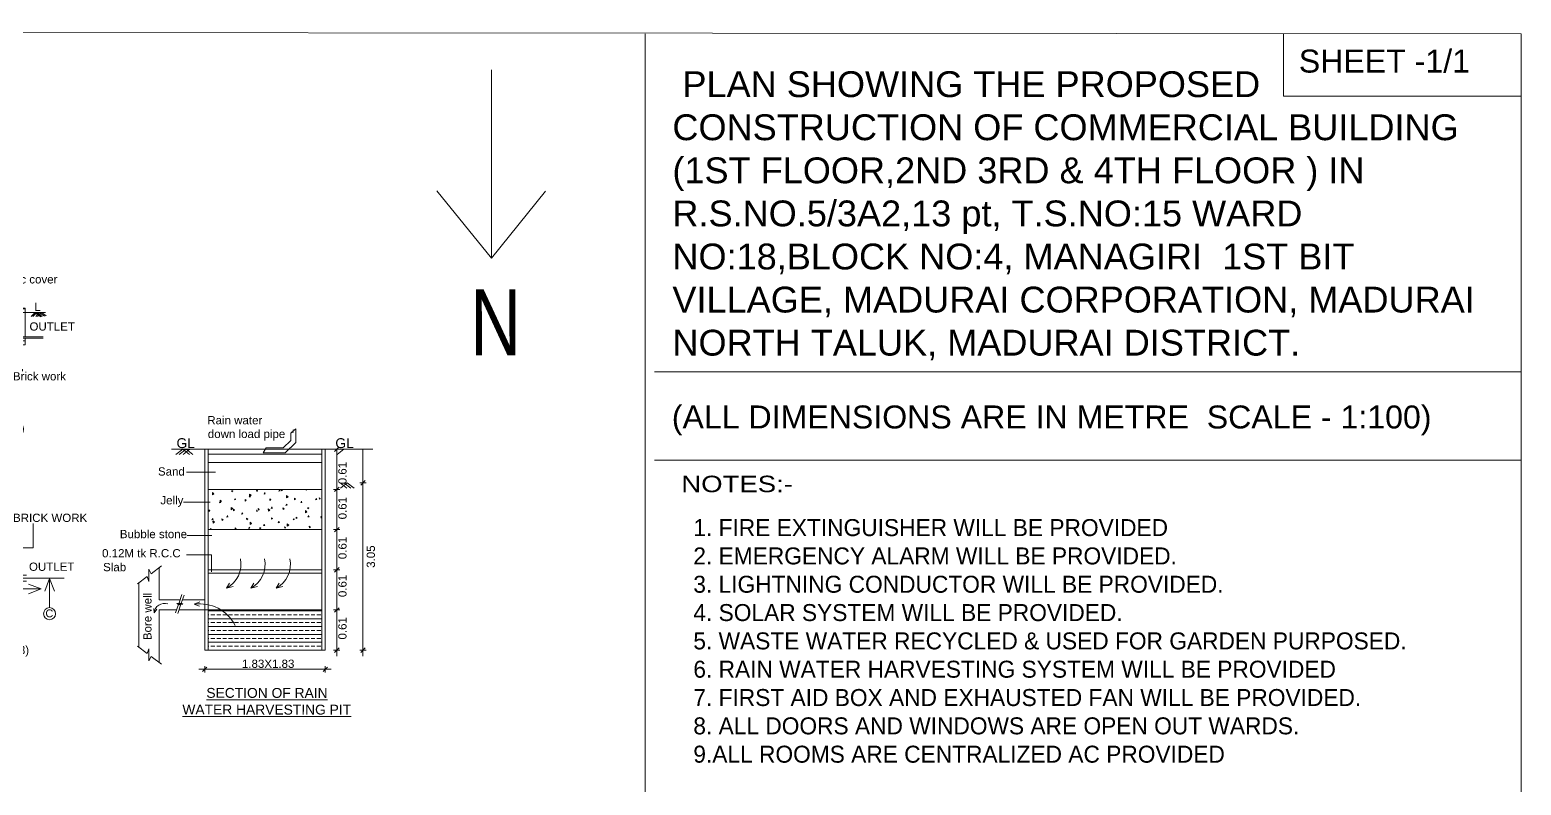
# Model space of a CAD drawing. Header units: metres. Extents: x -1560390 to -1560195, y 43232 to 43346.
# Drawn here: x -1560240.74 to -1560195.47, y 43323.12 to 43346.05 of the extents above; entities that cross this region are included whole.
import ezdxf

# ---------------------------------------------------------------- set-up
doc = ezdxf.new("R2010")
doc.units = ezdxf.units.M
doc.header["$LTSCALE"] = 750
doc.header["$MEASUREMENT"] = 0
doc.linetypes.add('HIDDEN', pattern=[0.375, 0.25, -0.125])
doc.layers.get('0').update_dxf_attribs({"lineweight": 5})
doc.layers.add('NORTH_DIRECTION', color=7, linetype='Continuous', lineweight=0)
doc.styles.add('BOLD', font='GOTHIC.TTF', dxfattribs={"height": 8.5})
doc.styles.get("Standard").update_dxf_attribs({"font": 'arial.ttf'})
doc.styles.add('thin2', font='arial.ttf', dxfattribs={"height": 0.3})
doc.styles.add('USA TEXT', font='GOTHIC.TTF', dxfattribs={"width": 0.8})

# ---------------------------------------------------------------- blocks, each defined once
blk = doc.blocks.new('_ArchTick')
at = {"color": 0, "linetype": 'ByBlock', "const_width": 0.15}
blk.add_lwpolyline([(-0.5, -0.5), (0.5, 0.5)], dxfattribs=at)
blk = doc.blocks.new('ST')
for p, q in [((2944.049, -2949.321), (2944.104, -2949.372)), ((2944.104, -2950.334), (2944.104, -2949.372)), ((2944.249, -2949.321), (2944.195, -2949.372)), ((2944.195, -2950.334), (2944.195, -2949.372)), ((2944.939, -2949.721, -0.047), (2944.939, -2949.321, -0.047)), ((2948.969, -2950.406, -0.047), (2948.969, -2949.513, -0.047)), ((2948.969, -2949.513, -0.047), (2949.365, -2949.513, -0.047)), ((2944.152, -2949.721, -0.047), (2944.939, -2949.721, -0.047)), ((2946.064, -2950.384, -0.047), (2946.064, -2949.735, -0.047)), ((2946.064, -2949.735, -0.047), (2946.459, -2949.735, -0.047)), ((2941.222, -2950.462), (2950.762, -2950.462)), ((2941.388, -2950.462), (2941.267, -2950.587)), ((2941.442, -2950.462), (2941.319, -2950.585)), ((2941.388, -2950.462), (2941.561, -2950.593)), ((2941.514, -2950.462), (2941.392, -2950.583)), ((2941.442, -2950.462), (2941.605, -2950.587)), ((2941.583, -2950.462), (2941.462, -2950.589)), ((2941.514, -2950.462), (2941.668, -2950.579)), ((2941.583, -2950.462), (2941.726, -2950.57)), ((2941.912, -2950.339), (2945.728, -2950.339)), ((2941.912, -2951.2), (2941.912, -2950.339)), ((2942.281, -2951.2), (2942.281, -2950.462)), ((2942.897, -2951.2), (2942.897, -2950.462)), ((2942.897, -2950.652), (2943.086, -2950.462)), ((2942.897, -2950.806), (2943.241, -2950.462)), ((2943.266, -2951.2), (2943.266, -2950.462)), ((2944.679, -2953.573), (2944.679, -2950.303)), ((2945.728, -2950.462), (2945.728, -2950.347)), ((2945.81, -2950.265), (2946.684, -2950.265)), ((2946.766, -2950.339), (2950.142, -2950.339)), ((2946.766, -2950.347), (2946.766, -2950.462)), ((2948.788, -2951.2), (2948.788, -2950.462)), ((2948.788, -2950.465), (2948.792, -2950.462)), ((2948.788, -2950.62), (2948.946, -2950.462)), ((2949.157, -2951.2), (2949.157, -2950.462)), ((2949.772, -2951.2), (2949.772, -2950.462)), ((2950.142, -2951.2), (2950.142, -2950.339)), ((2950.446, -2950.462), (2950.325, -2950.583)), ((2950.501, -2950.462), (2950.38, -2950.587)), ((2950.446, -2950.462), (2950.619, -2950.593)), ((2950.573, -2950.462), (2950.465, -2950.587)), ((2950.501, -2950.462), (2950.663, -2950.587)), ((2950.641, -2950.462), (2950.521, -2950.589)), ((2950.573, -2950.462), (2950.727, -2950.579)), ((2950.641, -2950.462), (2950.784, -2950.57)), ((2942.897, -2951.116), (2943.266, -2950.747)), ((2942.967, -2951.2), (2943.266, -2950.901)), ((2948.311, -2950.983), (2948.311, -2951.478)), ((2948.352, -2950.983), (2948.352, -2951.2)), ((2948.788, -2950.929), (2949.157, -2950.56)), ((2948.788, -2951.084), (2949.157, -2950.715)), ((2941.347, -2951.2), (2943.679, -2951.2)), ((2941.347, -2951.241), (2943.638, -2951.241)), ((2941.912, -2951.446), (2941.912, -2951.241)), ((2941.912, -2951.323), (2942.69, -2951.323)), ((2941.912, -2951.446), (2942.69, -2951.446)), ((2942.281, -2951.323), (2942.281, -2951.241)), ((2942.321, -2951.446), (2942.69, -2951.446)), ((2942.69, -2953.414), (2942.69, -2951.241)), ((2942.69, -2951.322), (2942.771, -2951.241)), ((2942.69, -2951.786), (2943.235, -2951.241)), ((2942.69, -2951.477), (2942.926, -2951.241)), ((2942.69, -2951.94), (2943.266, -2951.365)), ((2943.266, -2953.414), (2943.266, -2951.241)), ((2943.638, -2951.2), (2943.638, -2951.2)), ((2943.638, -2951.241), (2943.638, -2951.478)), ((2943.679, -2951.2), (2943.679, -2951.478)), ((2948.352, -2951.2), (2950.69, -2951.2)), ((2948.352, -2951.241), (2948.352, -2951.478)), ((2948.352, -2951.241), (2950.69, -2951.241)), ((2948.788, -2953.414), (2948.788, -2951.241)), ((2948.788, -2951.393), (2948.94, -2951.241)), ((2948.788, -2951.548), (2949.095, -2951.241)), ((2948.788, -2951.857), (2949.39, -2951.256)), ((2948.788, -2952.012), (2949.39, -2951.41)), ((2948.981, -2951.2), (2949.157, -2951.024)), ((2949.136, -2951.2), (2949.157, -2951.179)), ((2949.39, -2953.414), (2949.39, -2951.241)), ((2949.39, -2951.323), (2950.142, -2951.323)), ((2949.39, -2951.446), (2950.142, -2951.446)), ((2949.39, -2951.446), (2949.855, -2951.446)), ((2949.772, -2951.323), (2949.772, -2951.241)), ((2950.142, -2951.446), (2950.142, -2951.241)), ((2942.69, -2952.25), (2943.266, -2951.675)), ((2942.69, -2952.404), (2943.266, -2951.829)), ((2945.004, -2953.414), (2945.004, -2951.764)), ((2945.216, -2953.414), (2945.216, -2951.772)), ((2948.788, -2952.321), (2949.39, -2951.72)), ((2948.788, -2952.476), (2949.39, -2951.874)), ((2942.69, -2952.714), (2943.266, -2952.139)), ((2942.69, -2952.868), (2943.266, -2952.293)), ((2945.132, -2952.255, -0.047), (2946.164, -2952.255, -0.047)), ((2946.164, -2952.255, -0.047), (2946.164, -2952.573, -0.047)), ((2948.788, -2952.785), (2949.39, -2952.184)), ((2948.788, -2952.94), (2949.39, -2952.338)), ((2949.247, -2952.133, -0.047), (2950.065, -2952.133, -0.047)), ((2950.065, -2952.133, -0.047), (2950.065, -2952.249, -0.047)), ((2942.69, -2953.178), (2943.266, -2952.603)), ((2942.69, -2953.332), (2943.266, -2952.757)), ((2948.788, -2953.249), (2949.39, -2952.648)), ((2948.788, -2953.404), (2949.39, -2952.802)), ((2942.918, -2953.414), (2943.266, -2953.066)), ((2943.072, -2953.414), (2943.266, -2953.221)), ((2949.087, -2953.414), (2949.39, -2953.112)), ((2949.241, -2953.414), (2949.39, -2953.266)), ((2942.321, -2953.414), (2949.855, -2953.414)), ((2942.321, -2953.538), (2942.321, -2953.414)), ((2942.321, -2953.538), (2949.855, -2953.538)), ((2949.855, -2953.538), (2949.855, -2953.414)), ((2942.531, -2954.115), (2942.531, -2954.28)), ((2942.897, -2954.115), (2942.897, -2954.28)), ((2943.266, -2954.115), (2943.266, -2954.28)), ((2948.788, -2954.115), (2948.788, -2954.28)), ((2949.157, -2954.115), (2949.157, -2954.28)), ((2949.526, -2954.115), (2949.526, -2954.28)), ((2942.422, -2954.197), (2949.578, -2954.197)), ((2945.371, -2956.283, -0.047), (2944.759, -2956.283, -0.047)), ((2945.371, -2957.326, -0.047), (2945.371, -2956.283, -0.047)), ((2947.752, -2956.336, -0.047), (2946.959, -2956.336, -0.047)), ((2947.752, -2957.327, -0.047), (2947.752, -2956.336, -0.047)), ((2942.907, -2956.709), (2949.607, -2956.709)), ((2942.907, -2956.709), (2942.907, -2958.437)), ((2949.607, -2956.709), (2949.607, -2958.437)), ((2950.386, -2957.61, -0.047), (2950.386, -2956.866, -0.047)), ((2943.483, -2957.274), (2949.005, -2957.274)), ((2943.483, -2957.274), (2943.483, -2958.437)), ((2945.313, -2957.274), (2945.313, -2959.776)), ((2945.524, -2957.274), (2945.524, -2959.776)), ((2946.835, -2957.408), (2946.835, -2957.089)), ((2947.124, -2957.089), (2947.124, -2957.408)), ((2947.604, -2957.408), (2947.604, -2957.089)), ((2947.893, -2957.089), (2947.893, -2957.408)), ((2949.005, -2957.274), (2949.005, -2958.437)), ((2947.124, -2957.408), (2946.835, -2957.408)), ((2947.893, -2957.408), (2947.604, -2957.408)), ((2949.325, -2957.61, -0.047), (2950.386, -2957.61, -0.047)), ((2943.947, -2958.19), (2944.024, -2958.19)), ((2943.947, -2958.437), (2943.947, -2958.19)), ((2944.024, -2958.613), (2944.024, -2958.19)), ((2948.567, -2958.19), (2948.49, -2958.19)), ((2948.49, -2958.613), (2948.49, -2958.19)), ((2948.567, -2958.437), (2948.567, -2958.19)), ((2941.65, -2958.815), (2941.267, -2958.667)), ((2941.904, -2958.545), (2941.755, -2958.928)), ((2941.904, -2958.545), (2942.052, -2958.928)), ((2941.904, -2958.545), (2941.904, -2959.427)), ((2942.333, -2958.437), (2943.947, -2958.437)), ((2942.333, -2958.623), (2943.947, -2958.623)), ((2942.907, -2958.623), (2942.907, -2960.341)), ((2943.483, -2958.623), (2943.483, -2959.776)), ((2943.947, -2958.436), (2943.947, -2958.437)), ((2943.947, -2958.623), (2943.947, -2958.86)), ((2944.024, -2958.436), (2944.024, -2958.86)), ((2948.49, -2958.436), (2948.49, -2958.86)), ((2948.567, -2958.436), (2948.567, -2958.437)), ((2950.181, -2958.437), (2948.567, -2958.437)), ((2950.181, -2958.623), (2948.567, -2958.623)), ((2948.567, -2958.623), (2948.567, -2958.86)), ((2949.005, -2958.623), (2949.005, -2959.776)), ((2949.607, -2958.623), (2949.607, -2960.341)), ((2950.885, -2958.543), (2950.737, -2958.926)), ((2950.885, -2958.543), (2950.885, -2959.426)), ((2950.885, -2958.543), (2951.033, -2958.926)), ((2941.65, -2958.815), (2940.738, -2958.815)), ((2941.65, -2958.815), (2941.267, -2958.963)), ((2943.947, -2958.86), (2944.024, -2958.86)), ((2948.567, -2958.86), (2948.49, -2958.86)), ((2950.625, -2958.856), (2949.742, -2958.856)), ((2950.625, -2958.856), (2950.242, -2958.708)), ((2950.625, -2958.856), (2950.242, -2959.004)), ((2943.483, -2959.776), (2949.005, -2959.776)), ((2942.907, -2960.341), (2949.607, -2960.341)), ((2942.748, -2960.89), (2942.748, -2961.054)), ((2943.113, -2960.89), (2943.113, -2961.054)), ((2943.483, -2960.89), (2943.483, -2961.054)), ((2949.005, -2960.89), (2949.005, -2961.054)), ((2949.374, -2960.89), (2949.374, -2961.054)), ((2949.743, -2960.89), (2949.743, -2961.054)), ((2942.639, -2960.972), (2949.795, -2960.972)), ((2942.907, -2961.57, -0.094), (2949.607, -2961.57, -0.094))]:
    blk.add_line(p, q)
at = {"linetype": 'ByBlock'}
for p, q in [((2940.675, -2950.339), (2940.504, -2950.339)), ((2940.636, -2950.292), (2940.543, -2950.385)), ((2940.59, -2950.18), (2940.59, -2950.656)), ((2944.725, -2950.415), (2944.633, -2950.508)), ((2940.675, -2951.446), (2940.504, -2951.446)), ((2940.703, -2951.446), (2940.532, -2951.446)), ((2940.636, -2951.4), (2940.543, -2951.492)), ((2940.59, -2951.446), (2940.59, -2951.148)), ((2940.59, -2951.446), (2940.59, -2952.153)), ((2940.59, -2953.573), (2940.59, -2952.606)), ((2940.675, -2953.414), (2940.504, -2953.414)), ((2940.636, -2953.368), (2940.543, -2953.461)), ((2944.725, -2953.368), (2944.633, -2953.461)), ((2942.578, -2954.151), (2942.485, -2954.244)), ((2942.943, -2954.151), (2942.85, -2954.244)), ((2943.312, -2954.151), (2943.219, -2954.244)), ((2948.835, -2954.151), (2948.742, -2954.244)), ((2949.204, -2954.151), (2949.111, -2954.244)), ((2949.573, -2954.151), (2949.48, -2954.244)), ((2940.694, -2956.709), (2940.501, -2956.709)), ((2940.638, -2956.662), (2940.546, -2956.755)), ((2940.592, -2956.55), (2940.592, -2957.274)), ((2940.592, -2957.274), (2940.592, -2957.901)), ((2940.592, -2959.776), (2940.592, -2958.551)), ((2940.592, -2959.776), (2940.592, -2960.499)), ((2940.694, -2960.341), (2940.501, -2960.341)), ((2940.644, -2960.295), (2940.551, -2960.387)), ((2942.795, -2960.926), (2942.702, -2961.018)), ((2943.16, -2960.926), (2943.067, -2961.018)), ((2943.529, -2960.926), (2943.436, -2961.018)), ((2949.051, -2960.926), (2948.959, -2961.018)), ((2949.421, -2960.926), (2949.328, -2961.018)), ((2949.79, -2960.926), (2949.697, -2961.018))]:
    blk.add_line(p, q, dxfattribs=at)
at = {"linetype": 'Continuous'}
for p, q in [((2947.419, -2950.443), (2947.515, -2950.343)), ((2947.419, -2950.443), (2947.529, -2950.46)), ((2947.529, -2950.46), (2947.515, -2950.343)), ((2949.052, -2950.406), (2949.138, -2950.373)), ((2949.052, -2950.406), (2949.113, -2950.447)), ((2949.113, -2950.447), (2949.138, -2950.373)), ((2950.062, -2950.353), (2950.074, -2950.339)), ((2950.062, -2950.353), (2950.135, -2950.36)), ((2950.135, -2950.36), (2950.131, -2950.339)), ((2941.913, -2951.446), (2941.919, -2951.438)), ((2941.92, -2951.446), (2941.919, -2951.438)), ((2943.083, -2953.437), (2943.102, -2953.414)), ((2943.083, -2953.437), (2943.157, -2953.444)), ((2943.157, -2953.444), (2943.152, -2953.414)), ((2943.966, -2953.514), (2944.025, -2953.444)), ((2943.966, -2953.514), (2944.039, -2953.521)), ((2944.039, -2953.521), (2944.025, -2953.444)), ((2944.801, -2953.414), (2944.812, -2953.422)), ((2944.812, -2953.422), (2944.815, -2953.414)), ((2944.894, -2953.538), (2944.908, -2953.521)), ((2944.911, -2953.538), (2944.908, -2953.521)), ((2946.519, -2953.479), (2946.605, -2953.446)), ((2946.519, -2953.479), (2946.58, -2953.521)), ((2946.58, -2953.521), (2946.605, -2953.446)), ((2948.457, -2953.451), (2948.492, -2953.414)), ((2948.457, -2953.451), (2948.566, -2953.468)), ((2948.566, -2953.468), (2948.56, -2953.414))]:
    blk.add_line(p, q, dxfattribs=at)
at = {"linetype": 'HIDDEN'}
for p, q in [((2943.774, -2958.53), (2941.191, -2958.53)), ((2948.74, -2958.53), (2951.323, -2958.53))]:
    blk.add_line(p, q, dxfattribs=at)
for centre, radius in [((2948.332, -2950.984), 0.0206), ((2943.658, -2951.478), 0.0206), ((2948.332, -2951.478), 0.0206), ((2941.904, -2959.611), 0.184), ((2950.885, -2959.609), 0.184)]:
    blk.add_circle(centre, radius)
for centre, radius, start, end in [((2945.81, -2950.347), 0.082, 90, 180), ((2946.684, -2950.347), 0.082, 0, 90), ((2945.108, -2951.81), 0.114, 19.4611, 155.8254)]:
    blk.add_arc(centre, radius, start, end)
at = {"linetype": 'Continuous', "xscale": 0.1749999999999545, "yscale": 0.1749999999999545, "zscale": 0.1749999999999545, "rotation": 180}
blk.add_blockref('_ArchTick', (2942.907, -2961.57, -0.094), dxfattribs=at)
at = {"linetype": 'Continuous', "xscale": 0.1749999999999545, "yscale": 0.1749999999999545, "zscale": 0.1749999999999545}
blk.add_blockref('_ArchTick', (2949.607, -2961.57, -0.094), dxfattribs=at)
at = {"lineweight": -2}
for s, height, p in [('Air vent pipe', 0.25, (2944.341, -2949.293)), ('(0.45)', 0.25, (2940.169, -2951.019)), ('(1.53)', 0.25, (2940.167, -2952.498)), ('%%USECTION "CC"', 0.3, (2944.736, -2954.915)), ('(2.44)', 0.25, (2940.152, -2958.306))]:
    blk.add_text(s, height=height, dxfattribs=at).set_placement(p)
for s, height, p in [('manhole', 0.25, (2946.479, -2949.797)), ('R.c.c cover', 0.25, (2949.376, -2949.584)), ('G', 0.25, (2941.303, -2950.417)), ('L', 0.25, (2950.423, -2950.417)), ('INLET', 0.25, (2941.047, -2951.126)), ('OUTLET', 0.25, (2950.275, -2951.015)), ('(1.83)', 0.25, (2943.821, -2952.134)), ('Brick work', 0.25, (2949.772, -2952.527)), ('Baffle wall', 0.25, (2945.394, -2952.8)), ('(0.23)', 0.25, (2941.905, -2954.066)), ('(0.23)', 0.25, (2942.739, -2954.066)), ('(3.66)', 0.25, (2945.858, -2954.125)), ('(0.23)', 0.25, (2948.392, -2954.104)), ('(0.23)', 0.25, (2949.215, -2954.104)), ('IRON FOOT ', 0.25, (2945.986, -2956.037)), ('4CM RCC BAFFLE', 0.25, (2941.693, -2956.362)), ('STEP', 0.25, (2945.986, -2956.428)), ('BRICK WORK', 0.25, (2949.776, -2956.823)), ('INLET', 0.25, (2941.44, -2958.052)), ('OUTLET', 0.25, (2950.259, -2958.307)), ('(0.23)', 0.25, (2942.216, -2960.852)), ('(0.23)', 0.25, (2943.013, -2960.852)), ('(5.18)', 0.25, (2945.748, -2960.863)), ('(0.23)', 0.25, (2948.532, -2960.837)), ('(0.23)', 0.25, (2949.351, -2960.837)), ('%%UPLAN', 0.3, (2945.534, -2962.03)), ('%%USEPTIC TANK DETAILS', 0.3, (2943.609, -2962.617))]:
    blk.add_text(s, height=height).set_placement(p)
at = {"linetype": 'ByBlock'}
for p in [(2941.766, -2959.712), (2950.758, -2959.718)]:
    blk.add_text('C', height=0.238, dxfattribs=at).set_placement(p)
at = {"linetype": 'Continuous', "insert": (2946.257, -2961.442, -0.094), "char_height": 0.3, "attachment_point": 5}
blk.add_mtext('{\\H0.83333x;6.10}', dxfattribs=at)
blk = doc.blocks.new('SRWH')
for p, q in [((2949.575, -2945.887), (2949.631, -2945.839)), ((2949.575, -2946.106), (2949.575, -2945.887)), ((2949.631, -2945.839), (2949.651, -2945.864)), ((2949.651, -2945.864), (2949.651, -2945.781)), ((2949.651, -2945.781), (2949.671, -2945.805)), ((2949.671, -2945.805), (2949.727, -2945.757)), ((2949.727, -2946.169), (2949.727, -2945.757)), ((2946.297, -2946.373), (2946.091, -2946.532)), ((2946.398, -2946.373), (2946.193, -2946.532)), ((2946.297, -2946.373), (2946.503, -2946.532)), ((2946.517, -2946.373), (2946.312, -2946.532)), ((2946.398, -2946.373), (2946.604, -2946.532)), ((2946.965, -2946.373), (2950.625, -2946.373)), ((2946.965, -2952.473), (2946.965, -2946.373)), ((2947.067, -2952.473), (2947.067, -2946.373)), ((2948.735, -2946.487), (2948.834, -2946.335)), ((2948.834, -2946.335), (2949.346, -2946.335)), ((2949.575, -2946.106), (2949.346, -2946.335)), ((2949.727, -2946.169), (2949.409, -2946.487)), ((2950.523, -2952.473), (2950.523, -2946.373)), ((2950.625, -2952.473), (2950.625, -2946.373)), ((2950.878, -2946.373), (2951.071, -2946.373)), ((2951.043, -2946.304), (2950.906, -2946.441)), ((2950.974, -2946.373), (2950.974, -2952.651)), ((2951.192, -2946.373), (2950.986, -2946.532)), ((2951.768, -2946.373), (2951.768, -2952.651)), ((2947.067, -2946.525), (2950.523, -2946.525)), ((2947.067, -2946.779), (2950.523, -2946.779)), ((2948.735, -2946.487), (2949.409, -2946.487)), ((2951.837, -2947.324), (2951.7, -2947.46)), ((2947.067, -2947.593), (2950.523, -2947.593)), ((2947.07, -2947.667), (2947.067, -2947.664)), ((2947.067, -2947.67), (2947.07, -2947.666)), ((2947.2, -2947.758), (2947.198, -2947.687)), ((2947.245, -2947.725), (2947.198, -2947.687)), ((2947.2, -2947.758), (2947.246, -2947.725)), ((2947.821, -2947.648), (2947.787, -2947.625)), ((2947.792, -2947.672), (2947.788, -2947.625)), ((2947.792, -2947.672), (2947.821, -2947.648)), ((2948.316, -2947.822), (2948.336, -2947.779)), ((2948.316, -2947.822), (2948.354, -2947.815)), ((2948.371, -2947.772), (2948.323, -2947.734)), ((2948.325, -2947.806), (2948.324, -2947.734)), ((2948.325, -2947.806), (2948.371, -2947.772)), ((2948.353, -2947.815), (2948.335, -2947.779)), ((2948.572, -2947.63), (2948.538, -2947.607)), ((2948.543, -2947.654), (2948.539, -2947.606)), ((2948.543, -2947.654), (2948.572, -2947.629)), ((2948.765, -2947.735), (2948.785, -2947.691)), ((2948.765, -2947.735), (2948.803, -2947.728)), ((2948.802, -2947.728), (2948.784, -2947.692)), ((2949.214, -2947.647), (2949.234, -2947.604)), ((2949.214, -2947.647), (2949.252, -2947.64)), ((2949.251, -2947.641), (2949.233, -2947.604)), ((2949.294, -2947.636), (2949.29, -2947.593)), ((2949.294, -2947.636), (2949.323, -2947.611)), ((2949.322, -2947.611), (2949.295, -2947.593)), ((2949.451, -2947.853), (2949.449, -2947.782)), ((2949.497, -2947.82), (2949.449, -2947.782)), ((2949.451, -2947.853), (2949.497, -2947.819)), ((2950.044, -2947.617), (2950.042, -2947.593)), ((2950.044, -2947.617), (2950.073, -2947.593)), ((2950.073, -2947.593), (2950.073, -2947.593)), ((2950.878, -2947.593), (2951.071, -2947.593)), ((2951.043, -2947.524), (2950.906, -2947.661)), ((2951.073, -2947.392), (2951.278, -2947.552)), ((2951.293, -2947.392), (2951.087, -2947.552)), ((2951.192, -2947.392), (2951.397, -2947.552)), ((2951.293, -2947.392), (2951.499, -2947.552)), ((2951.672, -2947.392), (2951.865, -2947.392)), ((2947.12, -2948.236), (2947.086, -2948.213)), ((2947.091, -2948.261), (2947.087, -2948.213)), ((2947.091, -2948.261), (2947.12, -2948.236)), ((2947.418, -2947.997), (2947.437, -2947.953)), ((2947.418, -2947.997), (2947.455, -2947.989)), ((2947.441, -2947.967), (2947.437, -2947.919)), ((2947.47, -2947.942), (2947.437, -2947.919)), ((2947.455, -2947.99), (2947.437, -2947.953)), ((2947.441, -2947.967), (2947.471, -2947.942)), ((2947.817, -2948.177), (2947.769, -2948.14)), ((2947.771, -2948.211), (2947.77, -2948.139)), ((2947.771, -2948.211), (2947.818, -2948.177)), ((2947.871, -2948.218), (2947.837, -2948.195)), ((2947.842, -2948.242), (2947.838, -2948.195)), ((2947.842, -2948.242), (2947.871, -2948.218)), ((2947.867, -2947.909), (2947.886, -2947.866)), ((2947.867, -2947.909), (2947.904, -2947.902)), ((2947.904, -2947.902), (2947.886, -2947.866)), ((2948.192, -2947.948), (2948.188, -2947.901)), ((2948.221, -2947.924), (2948.188, -2947.901)), ((2948.192, -2947.948), (2948.221, -2947.924)), ((2948.533, -2948.257), (2948.552, -2948.214)), ((2948.533, -2948.257), (2948.57, -2948.25)), ((2948.57, -2948.25), (2948.552, -2948.214)), ((2948.593, -2948.224), (2948.588, -2948.176)), ((2948.621, -2948.199), (2948.588, -2948.177)), ((2948.593, -2948.224), (2948.622, -2948.199)), ((2948.897, -2948.258), (2948.895, -2948.187)), ((2948.943, -2948.225), (2948.895, -2948.187)), ((2948.897, -2948.258), (2948.943, -2948.224)), ((2948.943, -2947.93), (2948.939, -2947.882)), ((2948.972, -2947.905), (2948.939, -2947.882)), ((2948.943, -2947.93), (2948.972, -2947.905)), ((2948.982, -2948.17), (2949.001, -2948.126)), ((2948.982, -2948.17), (2949.019, -2948.163)), ((2949.019, -2948.163), (2949.001, -2948.127)), ((2949.343, -2948.205), (2949.339, -2948.158)), ((2949.372, -2948.181), (2949.339, -2948.158)), ((2949.343, -2948.205), (2949.373, -2948.181)), ((2949.431, -2948.083), (2949.45, -2948.039)), ((2949.431, -2948.083), (2949.468, -2948.075)), ((2949.468, -2948.076), (2949.45, -2948.039)), ((2949.723, -2947.887), (2949.689, -2947.864)), ((2949.694, -2947.911), (2949.69, -2947.864)), ((2949.694, -2947.911), (2949.723, -2947.887)), ((2949.88, -2947.995), (2949.899, -2947.952)), ((2949.88, -2947.995), (2949.917, -2947.988)), ((2949.917, -2947.988), (2949.899, -2947.952)), ((2950.022, -2948.305), (2950.021, -2948.234)), ((2950.068, -2948.272), (2950.021, -2948.234)), ((2950.022, -2948.305), (2950.069, -2948.272)), ((2950.094, -2948.187), (2950.09, -2948.139)), ((2950.123, -2948.163), (2950.09, -2948.14)), ((2950.094, -2948.187), (2950.123, -2948.162)), ((2950.329, -2947.908), (2950.348, -2947.865)), ((2950.329, -2947.908), (2950.366, -2947.901)), ((2950.366, -2947.901), (2950.348, -2947.865)), ((2950.473, -2947.869), (2950.44, -2947.846)), ((2950.445, -2947.893), (2950.441, -2947.845)), ((2950.445, -2947.893), (2950.474, -2947.868)), ((2947.185, -2948.519), (2947.205, -2948.476)), ((2947.185, -2948.519), (2947.223, -2948.512)), ((2947.222, -2948.512), (2947.204, -2948.476)), ((2947.217, -2948.616), (2947.216, -2948.545)), ((2947.263, -2948.582), (2947.216, -2948.545)), ((2947.217, -2948.616), (2947.264, -2948.582)), ((2947.491, -2948.536), (2947.487, -2948.489)), ((2947.52, -2948.512), (2947.487, -2948.489)), ((2947.491, -2948.536), (2947.521, -2948.512)), ((2947.634, -2948.432), (2947.654, -2948.388)), ((2947.634, -2948.432), (2947.672, -2948.425)), ((2947.671, -2948.425), (2947.653, -2948.389)), ((2948.084, -2948.345), (2948.103, -2948.301)), ((2948.084, -2948.345), (2948.121, -2948.337)), ((2948.121, -2948.338), (2948.103, -2948.301)), ((2948.242, -2948.518), (2948.238, -2948.47)), ((2948.271, -2948.494), (2948.238, -2948.471)), ((2948.242, -2948.518), (2948.271, -2948.493)), ((2948.3, -2948.78), (2948.319, -2948.736)), ((2948.337, -2948.773), (2948.319, -2948.736)), ((2948.389, -2948.63), (2948.341, -2948.592)), ((2948.343, -2948.663), (2948.342, -2948.592)), ((2948.343, -2948.663), (2948.389, -2948.63)), ((2948.642, -2948.793), (2948.638, -2948.746)), ((2948.671, -2948.769), (2948.638, -2948.746)), ((2948.749, -2948.692), (2948.768, -2948.649)), ((2948.749, -2948.692), (2948.787, -2948.685)), ((2948.786, -2948.685), (2948.768, -2948.649)), ((2949.022, -2948.475), (2948.988, -2948.452)), ((2948.993, -2948.499), (2948.989, -2948.452)), ((2948.993, -2948.499), (2949.022, -2948.475)), ((2949.198, -2948.605), (2949.218, -2948.562)), ((2949.198, -2948.605), (2949.236, -2948.598)), ((2949.235, -2948.598), (2949.217, -2948.562)), ((2949.393, -2948.775), (2949.389, -2948.727)), ((2949.422, -2948.751), (2949.389, -2948.728)), ((2949.469, -2948.711), (2949.467, -2948.639)), ((2949.514, -2948.677), (2949.467, -2948.639)), ((2949.469, -2948.711), (2949.515, -2948.677)), ((2949.647, -2948.518), (2949.667, -2948.474)), ((2949.647, -2948.518), (2949.685, -2948.511)), ((2949.684, -2948.511), (2949.666, -2948.475)), ((2949.773, -2948.457), (2949.739, -2948.434)), ((2949.744, -2948.481), (2949.74, -2948.433)), ((2949.744, -2948.481), (2949.773, -2948.456)), ((2950.096, -2948.43), (2950.116, -2948.387)), ((2950.096, -2948.43), (2950.134, -2948.423)), ((2950.133, -2948.424), (2950.115, -2948.387)), ((2950.173, -2948.732), (2950.139, -2948.709)), ((2950.144, -2948.756), (2950.14, -2948.709)), ((2950.144, -2948.756), (2950.173, -2948.732)), ((2950.495, -2948.462), (2950.49, -2948.415)), ((2950.523, -2948.438), (2950.49, -2948.415)), ((2950.495, -2948.462), (2950.523, -2948.438)), ((2951.043, -2948.745), (2950.906, -2948.881)), ((2947.067, -2948.813), (2950.523, -2948.813)), ((2947.17, -2948.806), (2947.136, -2948.783)), ((2947.139, -2948.813), (2947.137, -2948.783)), ((2947.162, -2948.813), (2947.17, -2948.806)), ((2947.892, -2948.812), (2947.887, -2948.764)), ((2947.92, -2948.788), (2947.887, -2948.765)), ((2947.892, -2948.812), (2947.921, -2948.787)), ((2948.3, -2948.78), (2948.337, -2948.772)), ((2948.642, -2948.793), (2948.672, -2948.769)), ((2949.393, -2948.775), (2949.422, -2948.75)), ((2950.878, -2948.813), (2951.071, -2948.813)), ((2945.273, -2950.39), (2945.273, -2950.017)), ((2945.273, -2950.017), (2945.34, -2950.153)), ((2945.34, -2950.153), (2945.658, -2949.915)), ((2945.578, -2950.948), (2945.578, -2949.975)), ((2947.067, -2950.033), (2950.523, -2950.033)), ((2950.878, -2950.033), (2951.071, -2950.033)), ((2951.043, -2949.965), (2950.906, -2950.101)), ((2944.924, -2950.465), (2945.223, -2950.241)), ((2944.968, -2952.386), (2944.968, -2950.432)), ((2945.273, -2950.39), (2945.223, -2950.241)), ((2947.067, -2950.135), (2950.523, -2950.135)), ((2947.627, -2950.588), (2947.722, -2950.435)), ((2947.627, -2950.588), (2947.829, -2950.543)), ((2948.361, -2950.588), (2948.456, -2950.435)), ((2948.361, -2950.588), (2948.563, -2950.543)), ((2949.13, -2950.588), (2949.225, -2950.435)), ((2949.13, -2950.588), (2949.332, -2950.543)), ((2946.216, -2950.948), (2945.578, -2950.948)), ((2946.273, -2950.781), (2946.187, -2951.032)), ((2946.338, -2950.8), (2946.253, -2951.051)), ((2946.965, -2950.948), (2946.288, -2950.948)), ((2946.646, -2951.08), (2946.818, -2951.011)), ((2945.429, -2951.343), (2945.419, -2951.206)), ((2945.429, -2951.343), (2945.51, -2951.233)), ((2946.113, -2951.253), (2945.578, -2951.253)), ((2945.578, -2952.843), (2945.578, -2951.253)), ((2946.168, -2951.089), (2946.083, -2951.34)), ((2946.121, -2951.061), (2946.235, -2951.061)), ((2946.121, -2951.061), (2946.168, -2951.089)), ((2946.233, -2951.107), (2946.148, -2951.358)), ((2946.965, -2951.253), (2946.184, -2951.253)), ((2946.186, -2951.079), (2946.3, -2951.079)), ((2946.186, -2951.079), (2946.233, -2951.107)), ((2946.235, -2951.061), (2946.187, -2951.032)), ((2946.3, -2951.079), (2946.253, -2951.051)), ((2946.646, -2951.08), (2946.807, -2951.138)), ((2946.965, -2951.253), (2950.523, -2951.253)), ((2947.067, -2951.281), (2950.523, -2951.281)), ((2947.067, -2951.4), (2947.095, -2951.4)), ((2947.154, -2951.4), (2947.274, -2951.4)), ((2947.333, -2951.4), (2947.452, -2951.4)), ((2947.512, -2951.4), (2947.631, -2951.4)), ((2947.691, -2951.4), (2947.81, -2951.4)), ((2947.869, -2951.4), (2947.988, -2951.4)), ((2948.048, -2951.4), (2948.167, -2951.4)), ((2948.227, -2951.4), (2948.346, -2951.4)), ((2948.405, -2951.4), (2948.525, -2951.4)), ((2948.584, -2951.4), (2948.703, -2951.4)), ((2948.763, -2951.4), (2948.882, -2951.4)), ((2948.942, -2951.4), (2949.061, -2951.4)), ((2949.12, -2951.4), (2949.239, -2951.4)), ((2949.299, -2951.4), (2949.418, -2951.4)), ((2949.478, -2951.4), (2949.597, -2951.4)), ((2949.656, -2951.4), (2949.776, -2951.4)), ((2949.835, -2951.4), (2949.954, -2951.4)), ((2950.014, -2951.4), (2950.133, -2951.4)), ((2950.193, -2951.4), (2950.312, -2951.4)), ((2950.371, -2951.4), (2950.49, -2951.4)), ((2950.878, -2951.253), (2951.071, -2951.253)), ((2951.043, -2951.185), (2950.906, -2951.321)), ((2947.067, -2951.519), (2950.523, -2951.519)), ((2947.067, -2951.638), (2947.095, -2951.638)), ((2947.067, -2951.757), (2950.523, -2951.757)), ((2947.067, -2951.877), (2947.095, -2951.877)), ((2947.154, -2951.638), (2947.274, -2951.638)), ((2947.154, -2951.877), (2947.274, -2951.877)), ((2947.333, -2951.638), (2947.452, -2951.638)), ((2947.333, -2951.877), (2947.452, -2951.877)), ((2947.512, -2951.638), (2947.631, -2951.638)), ((2947.512, -2951.877), (2947.631, -2951.877)), ((2947.691, -2951.638), (2947.81, -2951.638)), ((2947.691, -2951.877), (2947.81, -2951.877)), ((2947.869, -2951.638), (2947.988, -2951.638)), ((2947.869, -2951.877), (2947.988, -2951.877)), ((2948.048, -2951.638), (2948.167, -2951.638)), ((2948.048, -2951.877), (2948.167, -2951.877)), ((2948.227, -2951.638), (2948.346, -2951.638)), ((2948.227, -2951.877), (2948.346, -2951.877)), ((2948.405, -2951.638), (2948.525, -2951.638)), ((2948.405, -2951.877), (2948.525, -2951.877)), ((2948.584, -2951.638), (2948.703, -2951.638)), ((2948.584, -2951.877), (2948.703, -2951.877)), ((2948.763, -2951.638), (2948.882, -2951.638)), ((2948.763, -2951.877), (2948.882, -2951.877)), ((2948.942, -2951.638), (2949.061, -2951.638)), ((2948.942, -2951.877), (2949.061, -2951.877)), ((2949.12, -2951.638), (2949.239, -2951.638)), ((2949.12, -2951.877), (2949.239, -2951.877)), ((2949.299, -2951.638), (2949.418, -2951.638)), ((2949.299, -2951.877), (2949.418, -2951.877)), ((2949.478, -2951.638), (2949.597, -2951.638)), ((2949.478, -2951.877), (2949.597, -2951.877)), ((2949.656, -2951.638), (2949.776, -2951.638)), ((2949.656, -2951.877), (2949.776, -2951.877)), ((2949.835, -2951.638), (2949.954, -2951.638)), ((2949.835, -2951.877), (2949.954, -2951.877)), ((2950.014, -2951.638), (2950.133, -2951.638)), ((2950.014, -2951.877), (2950.133, -2951.877)), ((2950.193, -2951.638), (2950.312, -2951.638)), ((2950.193, -2951.877), (2950.312, -2951.877)), ((2950.371, -2951.638), (2950.49, -2951.638)), ((2950.371, -2951.877), (2950.49, -2951.877)), ((2944.924, -2952.353), (2945.223, -2952.578)), ((2947.067, -2951.996), (2950.523, -2951.996)), ((2947.067, -2952.115), (2947.095, -2952.115)), ((2947.067, -2952.234), (2950.523, -2952.234)), ((2947.067, -2952.353), (2947.095, -2952.353)), ((2947.154, -2952.115), (2947.274, -2952.115)), ((2947.154, -2952.353), (2947.274, -2952.353)), ((2947.333, -2952.115), (2947.452, -2952.115)), ((2947.333, -2952.353), (2947.452, -2952.353)), ((2947.512, -2952.115), (2947.631, -2952.115)), ((2947.512, -2952.353), (2947.631, -2952.353)), ((2947.691, -2952.115), (2947.81, -2952.115)), ((2947.691, -2952.353), (2947.81, -2952.353)), ((2947.869, -2952.115), (2947.988, -2952.115)), ((2947.869, -2952.353), (2947.988, -2952.353)), ((2948.048, -2952.115), (2948.167, -2952.115)), ((2948.048, -2952.353), (2948.167, -2952.353)), ((2948.227, -2952.115), (2948.346, -2952.115)), ((2948.227, -2952.353), (2948.346, -2952.353)), ((2948.405, -2952.115), (2948.525, -2952.115)), ((2948.405, -2952.353), (2948.525, -2952.353)), ((2948.584, -2952.115), (2948.703, -2952.115)), ((2948.584, -2952.353), (2948.703, -2952.353)), ((2948.763, -2952.115), (2948.882, -2952.115)), ((2948.763, -2952.353), (2948.882, -2952.353)), ((2948.942, -2952.115), (2949.061, -2952.115)), ((2948.942, -2952.353), (2949.061, -2952.353)), ((2949.12, -2952.115), (2949.239, -2952.115)), ((2949.12, -2952.353), (2949.239, -2952.353)), ((2949.299, -2952.115), (2949.418, -2952.115)), ((2949.299, -2952.353), (2949.418, -2952.353)), ((2949.478, -2952.115), (2949.597, -2952.115)), ((2949.478, -2952.353), (2949.597, -2952.353)), ((2949.656, -2952.115), (2949.776, -2952.115)), ((2949.656, -2952.353), (2949.776, -2952.353)), ((2949.835, -2952.115), (2949.954, -2952.115)), ((2949.835, -2952.353), (2949.954, -2952.353)), ((2950.014, -2952.115), (2950.133, -2952.115)), ((2950.014, -2952.353), (2950.133, -2952.353)), ((2950.193, -2952.115), (2950.312, -2952.115)), ((2950.193, -2952.353), (2950.312, -2952.353)), ((2950.371, -2952.115), (2950.49, -2952.115)), ((2950.371, -2952.353), (2950.49, -2952.353)), ((2945.273, -2952.428), (2945.223, -2952.578)), ((2945.273, -2952.428), (2945.273, -2952.801)), ((2945.273, -2952.801), (2945.34, -2952.665)), ((2945.34, -2952.665), (2945.658, -2952.903)), ((2946.965, -2952.473), (2950.625, -2952.473)), ((2947.067, -2952.472), (2950.523, -2952.472)), ((2950.878, -2952.473), (2951.071, -2952.473)), ((2951.043, -2952.405), (2950.906, -2952.541)), ((2951.672, -2952.473), (2951.865, -2952.473)), ((2951.837, -2952.405), (2951.7, -2952.541)), ((2946.787, -2953.053), (2950.803, -2953.053)), ((2947.033, -2952.985), (2946.897, -2953.121)), ((2946.965, -2952.956), (2946.965, -2953.149)), ((2950.693, -2952.985), (2950.557, -2953.121)), ((2950.625, -2952.956), (2950.625, -2953.149))]:
    blk.add_line(p, q)
at = {"linetype": 'HIDDEN'}
for p, q in [((2946.965, -2946.373), (2945.956, -2946.373)), ((2950.625, -2946.373), (2952.072, -2946.373))]:
    blk.add_line(p, q, dxfattribs=at)
for points in [[(2947.289, -2947.066), (2946.414, -2947.066)], [(2947.135, -2947.983), (2946.322, -2947.983)], [(2947.184, -2948.988), (2946.433, -2948.988)], [(2947.167, -2950.095), (2947.167, -2949.576), (2946.408, -2949.576)]]:
    blk.add_lwpolyline(points)
for centre, radius, start, end in [((2947.259, -2949.87), 0.806, 297.1423, 12.28), ((2947.993, -2949.87), 0.806, 297.1423, 12.28), ((2948.762, -2949.87), 0.806, 297.1423, 12.28), ((2945.747, -2951.373), 0.319, 72.1455, 174.7198), ((2946.817, -2952.276), 1.208, 27.3823, 98.1486)]:
    blk.add_arc(centre, radius, start, end)
at = {"lineweight": -2}
for s, height, p in [('Rain water', 0.25, (2947.044, -2945.618)), ('down load pipe', 0.25001, (2947.06, -2946.034)), ('GL', 0.3, (2946.108, -2946.339)), ('GL', 0.3, (2950.93, -2946.339)), ('Sand', 0.25, (2945.546, -2947.174)), ('Jelly', 0.25, (2945.619, -2948.048)), ('Bubble stone', 0.25001, (2944.39, -2949.074)), ('0.12M tk R.C.C', 0.25001, (2943.849, -2949.656)), ('Slab', 0.25, (2943.881, -2950.077)), ('1.83X1.83', 0.25, (2948.095, -2953.011))]:
    blk.add_text(s, height=height, dxfattribs=at).set_placement(p)
for s, p in [('0.61', (2951.27, -2947.438)), ('0.61', (2951.27, -2948.502)), ('0.61', (2951.27, -2949.711)), ('3.05', (2952.132, -2949.974)), ('0.61', (2951.27, -2950.862)), ('Bore well', (2945.35, -2952.168)), ('0.61', (2951.27, -2952.15))]:
    blk.add_text(s, height=0.25, rotation=90, dxfattribs=at).set_placement(p)
for s, p in [('%%USECTION OF RAIN', (2947.015, -2953.92)), ('%%UWATER HARVESTING PIT', (2946.287, -2954.425))]:
    blk.add_text(s, height=0.3, rotation=359.9521).set_placement(p)

msp = doc.modelspace()

# ---------------------------------------------------------------- linework, layer by layer
at = {"lineweight": 5, "ltscale": 0.05}
msp.add_line((-1560222.05889, 43345.92553), (-1560222.05889, 43243.75779), dxfattribs=at)
at = {"lineweight": 5}
for p, q in [((-1560202.6824, 43345.92553), (-1560202.6824, 43344.03396)), ((-1560202.6824, 43344.03396), (-1560195.47173, 43344.03396)), ((-1560221.77566, 43335.66569), (-1560195.47173, 43335.66569)), ((-1560221.77566, 43332.98404), (-1560195.47173, 43332.98404))]:
    msp.add_line(p, q, dxfattribs=at)
msp.add_lwpolyline([(-1560342.73649, 43346.05131), (-1560342.73649, 43243.88356), (-1560195.47173, 43243.75779), (-1560195.47173, 43345.92553)], close=True, dxfattribs=at)
msp.add_lwpolyline([(-1560231.77103, 43333.32151), (-1560235.43114, 43333.32151), (-1560235.43114, 43327.22133), (-1560231.77103, 43327.22133)], close=True)
at = {"layer": 'NORTH_DIRECTION'}
for points in [[(-1560226.72684, 43344.83239), (-1560226.72684, 43344.83239), (-1560226.72684, 43339.11629), (-1560225.08538, 43341.1517)], [(-1560228.38175, 43341.16839), (-1560228.38175, 43341.16839), (-1560226.72684, 43339.11629)]]:
    msp.add_lwpolyline(points, dxfattribs=at)

# ---------------------------------------------------------------- block references
for name, p in [('ST', (-1563191.02443, 46287.9364)), ('SRWH', (-1563182.39607, 46279.69424))]:
    msp.add_blockref(name, p)

# ---------------------------------------------------------------- texts
at = {"lineweight": 5, "style": 'thin2'}
for s, height, p in [('SHEET -1/1', 0.697356, (-1560202.22116, 43344.75337)), ('(ALL DIMENSIONS ARE IN METRE  SCALE - 1:100)', 0.6973558, (-1560221.25329, 43333.9505))]:
    msp.add_text(s, height=height, dxfattribs=at).set_placement(p)
at = {"lineweight": 5, "style": 'BOLD', "width": 1.25}
msp.add_text('NOTES:-', height=0.499936, dxfattribs=at).set_placement((-1560220.96614, 43332.01668))
at = {"lineweight": 5, "attachment_point": 1}
for s, width, gutter_width, heights, insert, char_height, style in [(' PLAN SHOWING THE PROPOSED CONSTRUCTION OF COMMERCIAL BUILDING (1ST FLOOR,2ND 3RD & 4TH FLOOR ) IN R.S.NO.5/3A2,13 pt, T.S.NO:15 WARD NO:18,BLOCK NO:4, MANAGIRI  1ST BIT VILLAGE, MADURAI CORPORATION, MADURAI NORTH TALUK, MADURAI DISTRICT.', 25.4414994, 27.39057, [33.22064], (-1560221.23513, 43344.79379), 0.78452526, 'thin2'), ('1. FIRE EXTINGUISHER WILL BE PROVIDED\\P2. EMERGENCY ALARM WILL BE PROVIDED.{\\H1.8805x; }\\P3. LIGHTNING CONDUCTOR WILL BE PROVIDED.{\\H1.587x; }\\P4. SOLAR SYSTEM WILL BE PROVIDED.{\\H1.68483x; }\\P5. WASTE WATER RECYCLED & USED FOR GARDEN PURPOSED.{\\H1.65222x; }\\P6. RAIN WATER HARVESTING SYSTEM WILL BE PROVIDED{\\H1.66309x; }\\P7. FIRST AID BOX AND EXHAUSTED FAN WILL BE PROVIDED.{\\H1.65947x; }\\P8. ALL DOORS AND WINDOWS ARE OPEN OUT WARDS.{\\H1.66067x; }\\P9.ALL ROOMS ARE CENTRALIZED AC PROVIDED{\\H1.66027x; }', 29.1860522, 42.5, [0], (-1560220.59962, 43331.19907), 0.5157439, 'BOLD')]:
    msp.add_mtext_dynamic_manual_height_columns(s, width=width, gutter_width=gutter_width, heights=heights, dxfattribs=dict(at, insert=insert, char_height=char_height, style=style))
at = {"layer": 'NORTH_DIRECTION', "insert": (-1560227.37255, 43338.17293), "char_height": 2, "attachment_point": 1, "style": 'USA TEXT'}
msp.add_mtext_dynamic_manual_height_columns('N', width=1.1850696, gutter_width=30, heights=[2.65126], dxfattribs=at)

doc.saveas('drawing.dxf')
